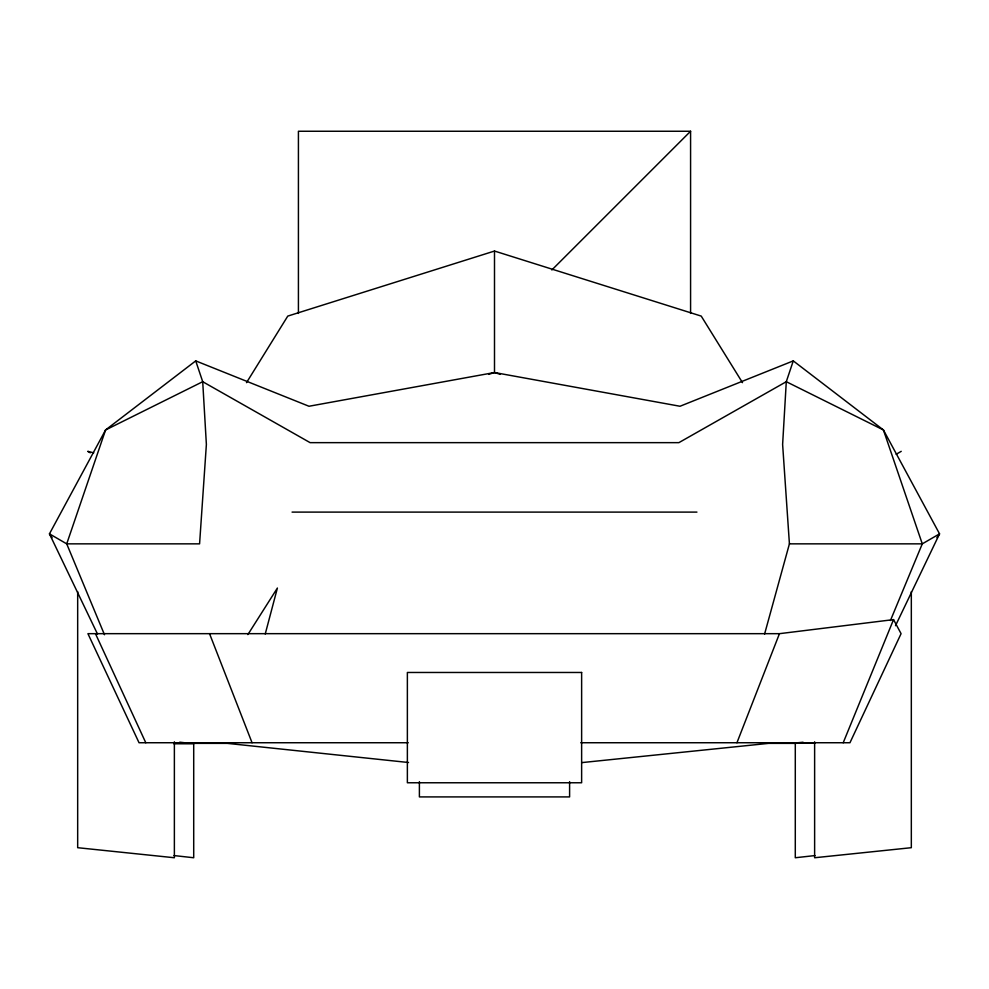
<?xml version="1.0" encoding="UTF-8"?>
<svg xmlns="http://www.w3.org/2000/svg" width="989" height="989" viewBox="0 0 989 989"><rect width="100%" height="100%" fill="white"/><g stroke="black" fill="none" stroke-linecap="round" stroke-linejoin="round"><path stroke-width="1.48" d="M265.237 633.986L277.402 588.035L247.868 634.592M764.571 634.11L789.42 543.851L782.62 444.432L786.292 381.705L793.277 360.886L883.424 429.968L939.55 533.85L895.502 625.703M736.941 742.751L779.456 633.677L893.537 619.609L901.078 633.665L849.959 742.739L580.79 742.739M843.209 742.764L893.537 619.609M890.421 620.536L922.28 543.851L939.55 533.85L936.929 537.657M246.508 382.656L287.774 316.097L494.5 251.045L701.226 316.097L742.492 382.656M551.85 269.972L690.582 131.253L298.418 131.253L298.418 313.426M793.277 360.886L680.012 406.256L494.5 372.532L308.988 406.256L195.723 360.886L105.576 429.968L49.45 533.85L97.503 634.048M896.158 454.297L901.239 451.33M488.628 374.361L494.5 372.532L500.372 374.361M814.973 855.572L795.292 857.747L795.292 743.332M581.792 762.606L768.626 743.369L796.17 743.369M803.068 742.232L795.403 742.999L815.134 743.271M292.064 512.104L696.936 512.104M789.42 543.851L922.28 543.851L883.424 429.968L786.292 381.705L678.874 442.652L310.126 442.652L202.708 381.705L195.723 360.886M408.21 742.739L139.041 742.739L87.922 633.665L779.456 633.677M193.943 743.369L227.334 743.369L408.519 762.507M173.829 743.765L193.535 743.79L179.751 742.183M174.027 855.572L193.708 857.747L193.708 743.332M93.732 452.838L87.761 451.33L90.296 452.814M52.071 537.67L49.45 533.85L66.72 543.851L199.58 543.851L206.38 444.432L202.708 381.705L105.576 429.968L66.72 543.851L104.488 634.74M95.463 633.689L145.791 742.764M209.544 633.677L252.059 742.751M911.326 591.62L911.326 847.697L814.627 857.747L814.627 741.799M690.582 131.253L690.582 313.426M569.602 781.631L569.602 796.911L419.398 796.911L419.398 781.631M494.5 251.045L494.5 372.532M174.373 741.799L174.373 857.747L77.674 847.697L77.674 591.62M581.631 672.471L407.369 672.471L407.369 782.769L581.631 782.769L581.631 672.471"/></g></svg>
